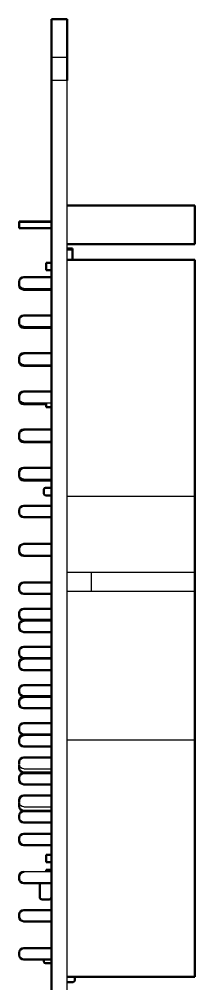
# Model space of a CAD drawing. Header units: millimetres. Extents: x 345 to 622, y 294 to 502.
# Drawn here: x 345.8 to 357.5, y 387.6 to 451.8 of the extents above; entities that cross this region are included whole.
import ezdxf

# ---------------------------------------------------------------- set-up
doc = ezdxf.new("R2010")
doc.units = ezdxf.units.MM
doc.layers.add('Make2D$可见线$场景轮廓线', color=18, linetype='Continuous', lineweight=50, true_color=0x000000)
doc.layers.add('Make2D$可见线$曲线', color=18, linetype='Continuous', true_color=0x000000)

msp = doc.modelspace()

# ---------------------------------------------------------------- linework, layer by layer
at = {"layer": 'Make2D$可见线$场景轮廓线', "color": 96, "true_color": 0x008000}
for p, q in [((349.019, 451.775), (347.968, 451.775)), ((347.968, 451.775), (347.968, 449.235)), ((349.019, 449.235), (349.019, 451.775)), ((347.968, 449.235), (347.968, 447.711)), ((349.019, 447.711), (349.019, 449.235)), ((347.968, 447.711), (347.968, 338.111))]:
    msp.add_line(p, q, dxfattribs=at)
at = {"layer": 'Make2D$可见线$场景轮廓线', "color": 251, "true_color": 0x4b4b4b}
for p, q in [((357.519, 439.375), (349.019, 439.375)), ((357.519, 439.375), (357.519, 439.345)), ((357.519, 439.345), (357.519, 436.805)), ((345.819, 438.305), (346.119, 438.305)), ((346.119, 438.305), (345.819, 438.305)), ((345.819, 438.275), (345.819, 438.305)), ((345.819, 437.875), (345.819, 438.275)), ((345.819, 437.875), (346.119, 437.875)), ((346.119, 438.305), (347.968, 438.305)), ((346.119, 437.875), (347.968, 437.875)), ((357.519, 436.805), (349.019, 436.805)), ((357.519, 435.751), (349.019, 435.751)), ((357.519, 435.751), (357.519, 420.011)), ((345.819, 434.156), (345.819, 434.306)), ((345.819, 434.076), (345.819, 434.156)), ((347.968, 434.606), (346.119, 434.606)), ((346.119, 433.776), (347.968, 433.776)), ((345.819, 431.616), (345.819, 431.766)), ((345.819, 431.536), (345.819, 431.616)), ((347.968, 432.066), (346.119, 432.066)), ((346.119, 431.236), (347.967, 431.236)), ((347.968, 429.546), (346.119, 429.546)), ((345.819, 429.076), (345.819, 429.226)), ((345.819, 428.996), (345.819, 429.076)), ((346.119, 428.696), (347.968, 428.696)), ((347.968, 427.006), (346.119, 427.006)), ((345.819, 426.536), (345.819, 426.686)), ((345.819, 426.456), (345.819, 426.535)), ((346.119, 426.156), (347.618, 426.156)), ((347.968, 424.466), (346.119, 424.466)), ((345.819, 423.996), (345.819, 424.146)), ((345.819, 423.916), (345.819, 423.995)), ((346.119, 423.616), (347.967, 423.616)), ((347.968, 421.926), (346.119, 421.926)), ((345.819, 421.456), (345.819, 421.606)), ((345.819, 421.376), (345.819, 421.46)), ((346.119, 421.076), (347.968, 421.076)), ((357.519, 420.011), (357.519, 414.951)), ((347.968, 419.386), (346.119, 419.386)), ((345.819, 418.936), (345.819, 419.086)), ((346.119, 418.636), (347.968, 418.636)), ((347.968, 416.846), (346.119, 416.846)), ((345.819, 416.396), (345.819, 416.546)), ((346.119, 416.066), (347.968, 416.066)), ((357.519, 414.953), (357.519, 413.681)), ((347.965, 414.276), (346.119, 414.276)), ((345.819, 413.826), (345.819, 413.976)), ((346.119, 413.526), (347.967, 413.526)), ((357.519, 413.681), (357.519, 403.781)), ((345.819, 412.086), (345.819, 412.236)), ((347.968, 412.536), (346.119, 412.536)), ((346.119, 411.786), (347.968, 411.786)), ((347.968, 411.756), (346.119, 411.756)), ((345.819, 411.286), (345.819, 411.436)), ((346.119, 410.986), (347.968, 410.986)), ((345.819, 409.546), (345.819, 409.696)), ((347.965, 409.996), (346.119, 409.996)), ((346.119, 409.246), (347.967, 409.246)), ((347.967, 409.216), (346.119, 409.216)), ((345.819, 408.746), (345.819, 408.896)), ((346.119, 408.446), (347.968, 408.446)), ((345.819, 407.006), (345.819, 407.156)), ((347.968, 407.456), (346.119, 407.456)), ((346.119, 406.706), (347.968, 406.706)), ((347.968, 406.676), (346.119, 406.676)), ((345.819, 406.206), (345.819, 406.356)), ((346.119, 405.906), (347.968, 405.906)), ((345.819, 404.466), (345.819, 404.616)), ((347.968, 404.916), (346.119, 404.916)), ((346.119, 404.166), (347.968, 404.166)), ((347.968, 404.136), (346.119, 404.136)), ((345.819, 403.666), (345.819, 403.816)), ((346.119, 403.366), (347.968, 403.366)), ((357.519, 403.781), (357.519, 388.041)), ((347.968, 402.636), (346.119, 402.636)), ((345.819, 402.186), (345.819, 402.336)), ((345.819, 401.926), (345.819, 402.076)), ((345.819, 401.146), (345.819, 401.296)), ((346.119, 401.626), (347.967, 401.626)), ((347.967, 401.596), (346.119, 401.596)), ((346.119, 400.846), (347.968, 400.846)), ((347.968, 400.096), (346.119, 400.096)), ((345.819, 399.646), (345.819, 399.796)), ((345.819, 399.386), (345.819, 399.536)), ((345.819, 398.606), (345.819, 398.756)), ((346.119, 399.086), (347.968, 399.086)), ((347.968, 399.056), (346.119, 399.056)), ((346.119, 398.306), (347.966, 398.306)), ((347.968, 397.556), (346.119, 397.556)), ((345.819, 397.106), (345.819, 397.256)), ((346.119, 396.806), (347.968, 396.806)), ((345.819, 394.566), (345.819, 394.716)), ((346.119, 394.266), (347.968, 394.266)), ((347.968, 392.476), (346.119, 392.476)), ((345.819, 392.026), (345.819, 392.176)), ((346.119, 391.726), (347.968, 391.726)), ((347.968, 389.936), (346.119, 389.936)), ((345.819, 389.486), (345.819, 389.636)), ((346.119, 389.186), (347.968, 389.186)), ((357.519, 388.041), (349.019, 388.041))]:
    msp.add_line(p, q, dxfattribs=at)
at = {"layer": 'Make2D$可见线$场景轮廓线', "color": 9, "true_color": 0xc0c0c0}
for p, q in [((349.369, 436.526), (349.019, 436.526)), ((349.369, 436.526), (349.369, 436.436)), ((349.369, 436.436), (349.369, 436.336)), ((349.369, 436.336), (349.369, 435.751)), ((347.618, 435.065), (347.618, 435.565)), ((347.968, 435.565), (347.618, 435.565)), ((347.618, 435.065), (347.968, 435.065)), ((347.618, 425.965), (347.618, 426.24)), ((347.618, 425.965), (347.968, 425.965)), ((347.618, 395.657), (347.618, 396.157)), ((347.968, 396.157), (347.618, 396.157)), ((347.618, 395.657), (347.968, 395.657)), ((347.968, 395.157), (347.618, 395.157)), ((347.618, 395.016), (347.618, 395.157))]:
    msp.add_line(p, q, dxfattribs=at)
at = {"layer": 'Make2D$可见线$场景轮廓线', "color": 7, "true_color": 0xfffff2}
for p, q in [((347.568, 420.582), (347.968, 420.582)), ((347.468, 420.482), (347.468, 420.182)), ((347.568, 420.082), (347.968, 420.082)), ((347.468, 389.187), (347.468, 389.04)), ((347.568, 388.94), (347.968, 388.94)), ((349.519, 387.782), (349.519, 388.042)), ((349.419, 387.682), (349.019, 387.682))]:
    msp.add_line(p, q, dxfattribs=at)
at = {"layer": 'Make2D$可见线$场景轮廓线', "color": 18, "true_color": 0x000000}
for p, q in [((347.188, 393.336), (347.188, 394.286)), ((347.338, 393.186), (347.818, 393.186))]:
    msp.add_line(p, q, dxfattribs=at)
at = {"layer": 'Make2D$可见线$场景轮廓线', "color": 251, "true_color": 0x4b4b4b, "extrusion": (0, 0, -1)}
for centre, start, end in [((-346.119, 434.306), 360, 90), ((-346.119, 434.076), 270, 0), ((-346.119, 431.766), 0, 90), ((-346.119, 431.536), 270, 360), ((-346.119, 429.246), 0, 90), ((-346.119, 429.226), 360, 90), ((-346.119, 428.996), 270, 0), ((-346.119, 426.706), 360, 90), ((-346.119, 426.686), 360, 90), ((-346.119, 426.456), 270, 360), ((-346.119, 424.166), 360, 90), ((-346.119, 424.146), 0, 90), ((-346.119, 423.916), 270, 360), ((-346.119, 421.626), 360, 90), ((-346.119, 421.606), 0, 90), ((-346.119, 421.376), 270, 0), ((-346.119, 419.086), 360, 90), ((-346.119, 418.936), 270, 360), ((-346.119, 416.546), 360, 90), ((-346.119, 416.366), 270, 0), ((-346.119, 413.976), 0, 90), ((-346.119, 413.826), 270, 360), ((-346.119, 412.236), 360, 90), ((-346.119, 412.086), 270, 0), ((-346.119, 411.456), 0, 90), ((-346.119, 411.436), 0, 90), ((-346.119, 411.286), 270, 360), ((-346.119, 409.696), 360, 90), ((-346.119, 409.546), 270, 360), ((-346.119, 408.916), 360, 90), ((-346.119, 408.896), 0, 90), ((-346.119, 408.746), 270, 360), ((-346.119, 407.156), 0, 90), ((-346.119, 407.006), 270, 360), ((-346.119, 406.376), 0, 90), ((-346.119, 406.356), 360, 90), ((-346.119, 406.206), 270, 360), ((-346.119, 404.616), 0, 90), ((-346.119, 404.466), 270, 0), ((-346.119, 403.836), 0, 90), ((-346.119, 403.816), 360, 90), ((-346.119, 403.666), 270, 0), ((-346.119, 402.336), 360, 90), ((-346.119, 402.076), 360, 10.64856), ((-346.119, 401.926), 270, 0), ((-346.119, 401.296), 360, 90), ((-346.119, 401.146), 270, 0), ((-346.119, 399.796), 0, 90), ((-346.119, 399.536), 360, 10.56457), ((-346.119, 399.386), 270, 0), ((-346.119, 398.756), 0, 90), ((-346.119, 398.606), 270, 0), ((-346.119, 397.256), 0, 90), ((-346.119, 397.106), 270, 360), ((-346.119, 394.716), 360, 90), ((-346.119, 394.566), 270, 0), ((-346.119, 392.176), 0, 90), ((-346.119, 392.026), 270, 0), ((-346.119, 389.636), 360, 90), ((-346.119, 389.486), 270, 0)]:
    msp.add_arc(centre, 0.3, start, end, dxfattribs=at)
at = {"layer": 'Make2D$可见线$场景轮廓线', "color": 7, "true_color": 0xfffff2, "extrusion": (0, 0, -1)}
for centre, start, end in [((-347.568, 420.482), 0, 90), ((-347.568, 420.182), 270, 0), ((-347.568, 389.04), 270.00001, 0.00001), ((-349.419, 387.782), 180, 270)]:
    msp.add_arc(centre, 0.1, start, end, dxfattribs=at)
at = {"layer": 'Make2D$可见线$场景轮廓线', "color": 18, "true_color": 0x000000, "extrusion": (0, 0, -1)}
for centre, start, end in [((-347.338, 393.336), 270.00001, 0.00001), ((-347.818, 393.336), 180.00001, 270.00001)]:
    msp.add_arc(centre, 0.15, start, end, dxfattribs=at)
at = {"layer": 'Make2D$可见线$曲线', "color": 96, "true_color": 0x008000}
for p, q in [((349.019, 451.775), (347.968, 451.775)), ((347.968, 451.775), (347.968, 449.235)), ((349.019, 449.235), (349.019, 451.775)), ((347.968, 449.235), (347.968, 447.711)), ((349.019, 447.711), (349.019, 449.235)), ((347.968, 447.711), (347.968, 338.111))]:
    msp.add_line(p, q, dxfattribs=at)
at = {"layer": 'Make2D$可见线$曲线', "color": 96, "lineweight": -3, "true_color": 0x008000}
for p, q in [((349.019, 449.235), (347.968, 449.235)), ((349.019, 447.711), (347.968, 447.711)), ((349.019, 338.111), (349.019, 447.711))]:
    msp.add_line(p, q, dxfattribs=at)
at = {"layer": 'Make2D$可见线$曲线', "color": 251, "true_color": 0x4b4b4b}
for p, q in [((357.519, 439.375), (349.019, 439.375)), ((357.519, 439.375), (357.519, 439.345)), ((357.519, 439.345), (357.519, 436.805)), ((345.819, 438.305), (346.119, 438.305)), ((346.119, 438.305), (345.819, 438.305)), ((345.819, 438.275), (345.819, 438.305)), ((345.819, 437.875), (345.819, 438.275)), ((345.819, 437.875), (346.119, 437.875)), ((346.119, 438.305), (347.968, 438.305)), ((346.119, 437.875), (347.968, 437.875)), ((357.519, 436.805), (349.019, 436.805)), ((357.519, 435.751), (349.019, 435.751)), ((357.519, 435.751), (357.519, 420.011)), ((345.819, 434.156), (345.819, 434.306)), ((345.819, 434.076), (345.819, 434.156)), ((347.968, 434.606), (346.119, 434.606)), ((346.119, 433.776), (347.968, 433.776)), ((345.819, 431.616), (345.819, 431.766)), ((345.819, 431.536), (345.819, 431.616)), ((347.968, 432.066), (346.119, 432.066)), ((346.119, 431.236), (347.967, 431.236)), ((347.968, 429.546), (346.119, 429.546)), ((345.819, 429.076), (345.819, 429.226)), ((345.819, 428.996), (345.819, 429.076)), ((346.119, 428.696), (347.968, 428.696)), ((347.968, 427.006), (346.119, 427.006)), ((345.819, 426.536), (345.819, 426.686)), ((345.819, 426.456), (345.819, 426.535)), ((346.119, 426.156), (347.618, 426.156)), ((347.968, 424.466), (346.119, 424.466)), ((345.819, 423.996), (345.819, 424.146)), ((345.819, 423.916), (345.819, 423.995)), ((346.119, 423.616), (347.967, 423.616)), ((347.968, 421.926), (346.119, 421.926)), ((345.819, 421.456), (345.819, 421.606)), ((345.819, 421.376), (345.819, 421.46)), ((346.119, 421.076), (347.968, 421.076)), ((357.519, 420.011), (357.519, 414.951)), ((347.968, 419.386), (346.119, 419.386)), ((345.819, 418.936), (345.819, 419.086)), ((346.119, 418.636), (347.968, 418.636)), ((347.968, 416.846), (346.119, 416.846)), ((345.819, 416.396), (345.819, 416.546)), ((346.119, 416.066), (347.968, 416.066)), ((357.519, 414.953), (357.519, 413.681)), ((347.965, 414.276), (346.119, 414.276)), ((345.819, 413.826), (345.819, 413.976)), ((346.119, 413.526), (347.967, 413.526)), ((357.519, 413.681), (357.519, 403.781)), ((345.819, 412.086), (345.819, 412.236)), ((347.968, 412.536), (346.119, 412.536)), ((346.119, 411.786), (347.968, 411.786)), ((347.968, 411.756), (346.119, 411.756)), ((345.819, 411.286), (345.819, 411.436)), ((346.119, 410.986), (347.968, 410.986)), ((345.819, 409.546), (345.819, 409.696)), ((347.965, 409.996), (346.119, 409.996)), ((346.119, 409.246), (347.967, 409.246)), ((347.967, 409.216), (346.119, 409.216)), ((345.819, 408.746), (345.819, 408.896)), ((346.119, 408.446), (347.968, 408.446)), ((345.819, 407.006), (345.819, 407.156)), ((347.968, 407.456), (346.119, 407.456)), ((346.119, 406.706), (347.968, 406.706)), ((347.968, 406.676), (346.119, 406.676)), ((345.819, 406.206), (345.819, 406.356)), ((346.119, 405.906), (347.968, 405.906)), ((345.819, 404.466), (345.819, 404.616)), ((347.968, 404.916), (346.119, 404.916)), ((346.119, 404.166), (347.968, 404.166)), ((347.968, 404.136), (346.119, 404.136)), ((345.819, 403.666), (345.819, 403.816)), ((346.119, 403.366), (347.968, 403.366)), ((357.519, 403.781), (357.519, 388.041)), ((347.968, 402.636), (346.119, 402.636)), ((345.819, 402.186), (345.819, 402.336)), ((345.819, 401.926), (345.819, 402.076)), ((345.819, 401.146), (345.819, 401.296)), ((346.119, 401.626), (347.967, 401.626)), ((347.967, 401.596), (346.119, 401.596)), ((346.119, 400.846), (347.968, 400.846)), ((347.968, 400.096), (346.119, 400.096)), ((345.819, 399.646), (345.819, 399.796)), ((345.819, 399.386), (345.819, 399.536)), ((345.819, 398.606), (345.819, 398.756)), ((346.119, 399.086), (347.968, 399.086)), ((347.968, 399.056), (346.119, 399.056)), ((346.119, 398.306), (347.966, 398.306)), ((347.968, 397.556), (346.119, 397.556)), ((345.819, 397.106), (345.819, 397.256)), ((346.119, 396.806), (347.968, 396.806)), ((345.819, 394.566), (345.819, 394.716)), ((346.119, 394.266), (347.968, 394.266)), ((347.968, 392.476), (346.119, 392.476)), ((345.819, 392.026), (345.819, 392.176)), ((346.119, 391.726), (347.968, 391.726)), ((347.968, 389.936), (346.119, 389.936)), ((345.819, 389.486), (345.819, 389.636)), ((346.119, 389.186), (347.968, 389.186)), ((357.519, 388.041), (349.019, 388.041))]:
    msp.add_line(p, q, dxfattribs=at)
at = {"layer": 'Make2D$可见线$曲线', "color": 251, "lineweight": -3, "true_color": 0x4b4b4b}
for p, q in [((357.519, 439.345), (349.019, 439.345)), ((345.819, 438.275), (346.119, 438.275)), ((346.119, 438.275), (345.819, 438.275)), ((346.119, 438.275), (347.968, 438.275)), ((346.119, 433.856), (347.968, 433.856)), ((346.119, 431.316), (347.968, 431.316)), ((347.968, 429.526), (346.119, 429.526)), ((346.119, 428.776), (347.965, 428.776)), ((347.968, 426.986), (346.119, 426.986)), ((346.119, 426.236), (347.968, 426.236)), ((347.967, 424.446), (346.119, 424.446)), ((346.119, 423.696), (347.968, 423.696)), ((347.963, 421.906), (346.119, 421.906)), ((346.119, 421.156), (347.965, 421.156)), ((357.519, 420.011), (349.019, 420.011)), ((346.119, 416.096), (347.968, 416.096)), ((357.519, 414.951), (349.019, 414.951)), ((357.519, 413.681), (349.019, 413.681)), ((347.968, 411.736), (346.119, 411.736)), ((347.968, 409.196), (346.119, 409.196)), ((347.966, 406.656), (346.119, 406.656)), ((347.968, 404.116), (346.119, 404.116)), ((357.519, 403.781), (349.019, 403.781)), ((346.119, 401.886), (347.968, 401.886)), ((346.119, 399.346), (347.968, 399.346)), ((347.968, 395.016), (346.119, 395.016))]:
    msp.add_line(p, q, dxfattribs=at)
at = {"layer": 'Make2D$可见线$曲线', "color": 9, "true_color": 0xc0c0c0}
for p, q in [((349.369, 436.526), (349.019, 436.526)), ((349.369, 436.526), (349.369, 436.436)), ((349.369, 436.436), (349.369, 436.336)), ((349.369, 436.336), (349.369, 435.751)), ((347.618, 435.065), (347.618, 435.565)), ((347.968, 435.565), (347.618, 435.565)), ((347.618, 435.065), (347.968, 435.065)), ((347.618, 425.965), (347.618, 426.24)), ((347.618, 425.965), (347.968, 425.965)), ((347.618, 395.657), (347.618, 396.157)), ((347.968, 396.157), (347.618, 396.157)), ((347.618, 395.657), (347.968, 395.657)), ((347.968, 395.157), (347.618, 395.157)), ((347.618, 395.016), (347.618, 395.157))]:
    msp.add_line(p, q, dxfattribs=at)
at = {"layer": 'Make2D$可见线$曲线', "color": 9, "lineweight": -3, "true_color": 0xc0c0c0}
for p, q in [((349.019, 436.436), (349.369, 436.436)), ((349.369, 436.336), (349.319, 436.336)), ((349.319, 436.336), (349.319, 435.752))]:
    msp.add_line(p, q, dxfattribs=at)
at = {"layer": 'Make2D$可见线$曲线', "color": 7, "true_color": 0xfffff2}
for p, q in [((347.568, 420.582), (347.968, 420.582)), ((347.468, 420.482), (347.468, 420.182)), ((347.568, 420.082), (347.968, 420.082)), ((347.468, 389.187), (347.468, 389.04)), ((347.568, 388.94), (347.968, 388.94)), ((349.519, 387.782), (349.519, 388.042)), ((349.419, 387.682), (349.019, 387.682))]:
    msp.add_line(p, q, dxfattribs=at)
at = {"layer": 'Make2D$可见线$曲线', "color": 254, "lineweight": -3, "true_color": 0xdcdcdc}
msp.add_line((350.619, 414.954), (350.619, 413.681), dxfattribs=at)
at = {"layer": 'Make2D$可见线$曲线', "color": 18, "true_color": 0x000000}
for p, q in [((347.188, 393.336), (347.188, 394.286)), ((347.338, 393.186), (347.818, 393.186))]:
    msp.add_line(p, q, dxfattribs=at)
at = {"layer": 'Make2D$可见线$曲线', "color": 251, "true_color": 0x4b4b4b, "extrusion": (0, 0, -1)}
for centre, start, end in [((-346.119, 434.306), 360, 90), ((-346.119, 434.076), 270, 0), ((-346.119, 431.766), 0, 90), ((-346.119, 431.536), 270, 360), ((-346.119, 429.246), 0, 90), ((-346.119, 429.226), 360, 90), ((-346.119, 428.996), 270, 0), ((-346.119, 426.706), 360, 90), ((-346.119, 426.686), 360, 90), ((-346.119, 426.456), 270, 360), ((-346.119, 424.166), 360, 90), ((-346.119, 424.146), 0, 90), ((-346.119, 423.916), 270, 360), ((-346.119, 421.626), 360, 90), ((-346.119, 421.606), 0, 90), ((-346.119, 421.376), 270, 0), ((-346.119, 419.086), 360, 90), ((-346.119, 418.936), 270, 360), ((-346.119, 416.546), 360, 90), ((-346.119, 416.366), 270, 0), ((-346.119, 413.976), 0, 90), ((-346.119, 413.826), 270, 360), ((-346.119, 412.236), 360, 90), ((-346.119, 412.086), 270, 0), ((-346.119, 411.456), 0, 90), ((-346.119, 411.436), 0, 90), ((-346.119, 411.286), 270, 360), ((-346.119, 409.696), 360, 90), ((-346.119, 409.546), 270, 360), ((-346.119, 408.916), 360, 90), ((-346.119, 408.896), 0, 90), ((-346.119, 408.746), 270, 360), ((-346.119, 407.156), 0, 90), ((-346.119, 407.006), 270, 360), ((-346.119, 406.376), 0, 90), ((-346.119, 406.356), 360, 90), ((-346.119, 406.206), 270, 360), ((-346.119, 404.616), 0, 90), ((-346.119, 404.466), 270, 0), ((-346.119, 403.836), 0, 90), ((-346.119, 403.816), 360, 90), ((-346.119, 403.666), 270, 0), ((-346.119, 402.336), 360, 90), ((-346.119, 402.076), 360, 10.64856), ((-346.119, 401.926), 270, 0), ((-346.119, 401.296), 360, 90), ((-346.119, 401.146), 270, 0), ((-346.119, 399.796), 0, 90), ((-346.119, 399.536), 360, 10.56457), ((-346.119, 399.386), 270, 0), ((-346.119, 398.756), 0, 90), ((-346.119, 398.606), 270, 0), ((-346.119, 397.256), 0, 90), ((-346.119, 397.106), 270, 360), ((-346.119, 394.716), 360, 90), ((-346.119, 394.566), 270, 0), ((-346.119, 392.176), 0, 90), ((-346.119, 392.026), 270, 0), ((-346.119, 389.636), 360, 90), ((-346.119, 389.486), 270, 0)]:
    msp.add_arc(centre, 0.3, start, end, dxfattribs=at)
at = {"layer": 'Make2D$可见线$曲线', "color": 251, "lineweight": -3, "true_color": 0x4b4b4b, "extrusion": (0, 0, -1)}
for centre, start, end in [((-346.119, 434.156), 270, 360), ((-346.119, 431.616), 270, 360), ((-346.119, 429.076), 270, 0), ((-346.119, 426.536), 270, 0), ((-346.119, 426.556), 330.52484, 333), ((-346.119, 423.996), 270, 360), ((-346.119, 421.456), 270, 0), ((-346.119, 416.396), 270, 0), ((-346.119, 402.186), 270, 360), ((-346.119, 399.646), 270, 360)]:
    msp.add_arc(centre, 0.3, start, end, dxfattribs=at)
at = {"layer": 'Make2D$可见线$曲线', "color": 7, "true_color": 0xfffff2, "extrusion": (0, 0, -1)}
for centre, start, end in [((-347.568, 420.482), 0, 90), ((-347.568, 420.182), 270, 0), ((-347.568, 389.04), 270.00001, 0.00001), ((-349.419, 387.782), 180, 270)]:
    msp.add_arc(centre, 0.1, start, end, dxfattribs=at)
at = {"layer": 'Make2D$可见线$曲线', "color": 18, "true_color": 0x000000, "extrusion": (0, 0, -1)}
for centre, start, end in [((-347.338, 393.336), 270.00001, 0.00001), ((-347.818, 393.336), 180.00001, 270.00001)]:
    msp.add_arc(centre, 0.15, start, end, dxfattribs=at)

doc.saveas('drawing.dxf')
